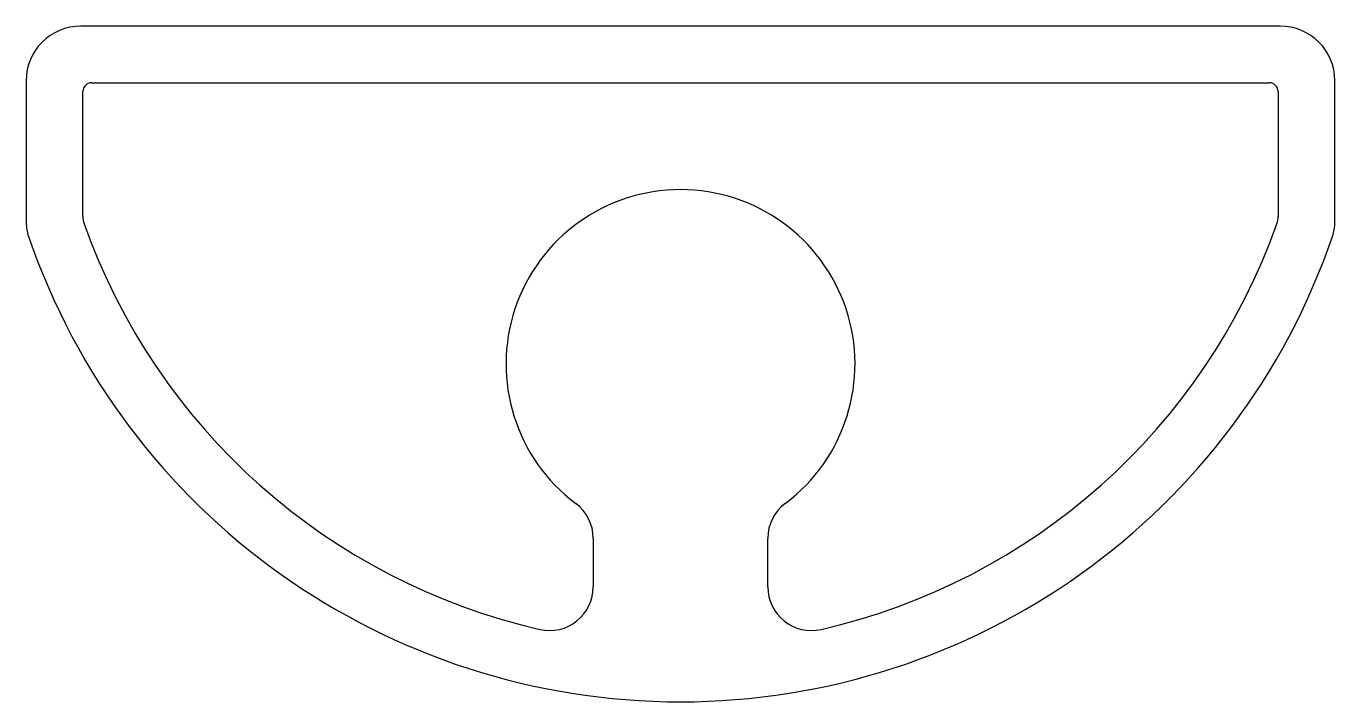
# Model space of a CAD drawing. Extents: x 153.4 to 183.4, y 119.7 to 135.2.
import ezdxf

# ---------------------------------------------------------------- set-up
doc = ezdxf.new("R2010")
doc.units = 0
doc.layers.get('0').update_dxf_attribs({"linetype": 'CONTINUOUS'})

msp = doc.modelspace()

# ---------------------------------------------------------------- linework, layer by layer
for p, q in [((182.141, 135.211), (154.641, 135.211)), ((153.391, 133.961), (153.391, 130.711)), ((154.891, 133.911), (181.891, 133.911)), ((183.391, 130.711), (183.391, 133.961)), ((154.691, 130.846), (154.691, 133.711)), ((182.091, 133.711), (182.091, 130.846)), ((166.391, 123.461), (166.391, 122.348)), ((170.391, 122.348), (170.391, 123.461))]:
    msp.add_line(p, q)
for centre, radius, start, end in [((154.641, 133.961), 1.25, 90, 180), ((182.141, 133.961), 1.25, 0, 90), ((154.891, 133.711), 0.2, 90, 180), ((181.891, 133.711), 0.2, 0, 90), ((168.391, 127.461), 4, 306.8699, 233.1301), ((155.191, 130.846), 0.5, 180, 199.463), ((181.591, 130.846), 0.5, 340.537, 0), ((154.391, 130.711), 1, 180, 198.9246), ((168.391, 135.511), 14.5, 199.463, 257.1604), ((168.391, 135.511), 14.5, 282.8396, 340.537), ((182.391, 130.711), 1, 341.0754, 360), ((168.391, 135.511), 15.8, 198.9246, 341.0754), ((165.391, 123.461), 1, 0, 53.1301), ((171.391, 123.461), 1, 126.8699, 180), ((165.391, 122.348), 1, 257.1604, 360), ((171.391, 122.348), 1, 180, 282.8396)]:
    msp.add_arc(centre, radius, start, end)

doc.saveas('drawing.dxf')
